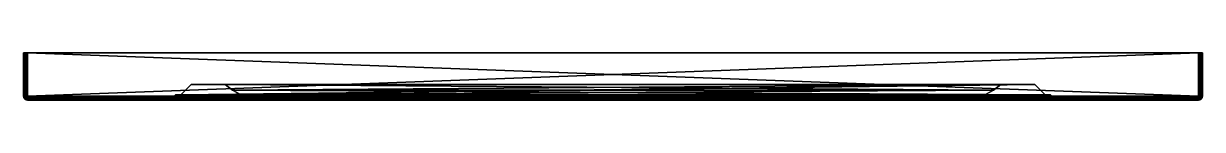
# Model space of a CAD drawing. Header units: centimetres. Extents: x -22.5 to 22.5, y -1.8 to 0.
import ezdxf

# ---------------------------------------------------------------- set-up
doc = ezdxf.new("R2010")
doc.units = ezdxf.units.CM
doc.header["$MEASUREMENT"] = 0
doc.layers.add('CAB_DOORS', color=31, linetype='Continuous')

msp = doc.modelspace()

# ---------------------------------------------------------------- meshes
at = {"layer": 'CAB_DOORS', "color": 31}
mesh = msp.add_polyface(dxfattribs=at)
corners = [(-22.407, -1.707, 0.011), (-22.407, 0, 0.011), (-22.35, -1.65), (-22.35, 0), (-22.456, -1.756, 0.044), (-22.456, 0, 0.044), (-22.489, -1.707, 0.093), (-22.489, 0, 0.093), (-22.5, -1.65, 0.15), (-22.5, 0, 0.15), (-22.456, -1.756, 66.256), (-22.407, -1.707, 66.289), (-22.456, 0, 66.256), (-22.407, 0, 66.289), (-22.489, -1.707, 66.207), (-22.489, 0, 66.207), (-22.5, -1.65, 66.15), (-22.5, 0, 66.15), (-22.35, -1.65, 66.3), (-22.35, 0, 66.3), (22.407, -1.707, 66.289), (22.407, 0, 66.289), (22.35, -1.65, 66.3), (22.35, 0, 66.3), (22.456, -1.756, 66.256), (22.456, 0, 66.256), (22.489, -1.707, 66.207), (22.489, 0, 66.207), (22.5, -1.65, 66.15), (22.5, 0, 66.15), (22.456, -1.756, 0.044), (22.407, -1.707, 0.011), (22.456, 0, 0.044), (22.407, 0, 0.011), (22.489, -1.707, 0.093), (22.489, 0, 0.093), (22.5, -1.65, 0.15), (22.5, 0, 0.15), (22.35, -1.65), (22.35, 0), (-22.407, -1.789, 0.093), (-22.35, -1.8, 0.15), (-22.407, -1.789, 66.207), (-22.35, -1.8, 66.15), (22.407, -1.789, 66.207), (22.35, -1.8, 66.15), (22.407, -1.789, 0.093), (22.35, -1.8, 0.15), (-13.1, -1.727, 9.4), (-12.996, -1.746, 9.504), (-13.1, -1.727, 56.9), (-12.996, -1.746, 56.796), (-12.947, -1.769, 9.553), (-12.947, -1.769, 56.747), (-12.904, -1.8, 9.596), (-12.904, -1.8, 56.704), (-14.8, -1.2, 58.6), (-14.8, -1.2, 7.7), (-14.527, -1.424, 58.327), (-14.527, -1.424, 7.973), (-14.216, -1.59, 8.284), (-14.216, -1.59, 58.016), (-13.878, -1.693, 8.622), (-13.878, -1.693, 57.678), (-13.527, -1.727, 57.327), (-13.527, -1.727, 8.973), (-16.1, -1.2, 6.4), (-16.1, -1.2, 59.9), (-16.5, -1.6, 6), (-16.5, -1.6, 60.3), (-16.7, -1.6, 5.8), (-16.7, -1.6, 60.5), (-16.9, -1.8, 5.6), (-16.9, -1.8, 60.7), (16.9, -1.8, 60.7), (16.7, -1.6, 60.5), (13.1, -1.727, 56.9), (12.996, -1.746, 56.796), (12.947, -1.769, 56.747), (12.904, -1.8, 56.704), (14.8, -1.2, 58.6), (14.527, -1.424, 58.327), (14.216, -1.59, 58.016), (13.878, -1.693, 57.678), (13.527, -1.727, 57.327), (16.5, -1.6, 60.3), (16.1, -1.2, 59.9), (16.9, -1.8, 5.6), (16.7, -1.6, 5.8), (13.1, -1.727, 9.4), (12.996, -1.746, 9.504), (12.947, -1.769, 9.553), (12.904, -1.8, 9.596), (14.8, -1.2, 7.7), (14.527, -1.424, 7.973), (14.216, -1.59, 8.284), (13.878, -1.693, 8.622), (13.527, -1.727, 8.973), (16.5, -1.6, 6), (16.1, -1.2, 6.4)]
mesh.append_faces([[corners[k] for k in face] for face in [(2, 1, 3), (0, 5, 1), (5, 6, 7), (7, 8, 9), (12, 11, 13), (14, 12, 15), (16, 15, 17), (13, 18, 19), (22, 21, 23), (20, 25, 21), (25, 26, 27), (27, 28, 29), (32, 31, 33), (34, 32, 35), (36, 35, 37), (33, 38, 39), (17, 8, 16), (11, 24, 20), (23, 18, 22), (0, 38, 31), (37, 27, 29), (37, 28, 36), (42, 41, 43), (10, 40, 42), (6, 10, 14), (8, 14, 16), (44, 43, 45), (24, 42, 44), (18, 20, 22), (46, 45, 47), (30, 44, 46), (26, 30, 34), (28, 34, 36), (40, 47, 41), (4, 46, 40), (4, 31, 30), (50, 49, 51), (58, 57, 59), (60, 58, 59), (61, 62, 63), (64, 62, 65), (68, 67, 69), (72, 71, 73), (75, 73, 71), (76, 51, 77), (81, 56, 58), (61, 81, 58), (82, 63, 83), (84, 63, 64), (86, 69, 67), (72, 88, 70), (38, 3, 39), (48, 90, 49), (59, 93, 94), (95, 59, 94), (60, 96, 62), (65, 96, 97), (68, 99, 66), (79, 91, 78), (83, 97, 96), (95, 83, 96), (82, 94, 81), (80, 94, 93), (86, 98, 85), (75, 87, 74), (54, 79, 55)]], dxfattribs={"vtx0": -1, "color": 31})
mesh.append_faces([[corners[k] for k in face] for face in [(1, 13, 3), (84, 76, 97), (76, 64, 50), (86, 80, 99), (80, 67, 56), (45, 74, 47), (74, 43, 73), (75, 85, 88), (85, 71, 69)]], dxfattribs={"vtx0": -1, "vtx1": -1, "color": 31})
mesh.append_faces([[corners[k] for k in face] for face in [(7, 17, 15), (5, 15, 12), (1, 12, 13), (3, 13, 19), (39, 19, 23), (33, 23, 21), (32, 21, 25), (35, 25, 27), (50, 64, 65), (48, 65, 97), (56, 67, 66), (57, 66, 99), (73, 43, 41), (72, 41, 47), (69, 71, 70), (68, 70, 88)]], dxfattribs={"vtx0": -1, "vtx2": -1, "color": 31})
mesh.append_faces([[corners[k] for k in face] for face in [(0, 1, 2), (4, 5, 0), (4, 6, 5), (6, 8, 7), (10, 11, 12), (10, 12, 14), (14, 15, 16), (11, 18, 13), (20, 21, 22), (24, 25, 20), (24, 26, 25), (26, 28, 27), (30, 31, 32), (30, 32, 34), (34, 35, 36), (31, 38, 33), (9, 8, 17), (10, 24, 11), (19, 18, 23), (2, 38, 0), (9, 17, 7), (29, 28, 37), (40, 41, 42), (4, 40, 10), (4, 10, 6), (6, 14, 8), (42, 43, 44), (10, 42, 24), (11, 20, 18), (44, 45, 46), (24, 44, 30), (24, 30, 26), (26, 34, 28), (46, 47, 40), (30, 46, 4), (0, 31, 4), (48, 49, 50), (55, 53, 54), (53, 51, 52), (56, 57, 58), (60, 62, 61), (63, 62, 64), (66, 67, 68), (70, 71, 72), (74, 73, 75), (50, 51, 76), (79, 78, 55), (78, 77, 53), (80, 56, 81), (61, 63, 82), (83, 63, 84), (85, 69, 86), (87, 88, 72), (2, 3, 38), (89, 90, 48), (54, 52, 92), (52, 49, 91), (57, 93, 59), (95, 96, 60), (62, 96, 65), (98, 99, 68), (92, 91, 79), (76, 77, 89), (77, 78, 90), (84, 97, 83), (95, 94, 82), (81, 94, 80), (99, 98, 86), (88, 87, 75), (92, 79, 54)]], dxfattribs={"vtx1": -1, "color": 31})
mesh.append_faces([[corners[k] for k in face] for face in [(37, 35, 27), (1, 5, 12), (5, 7, 15), (35, 32, 25), (32, 33, 21), (33, 39, 23), (39, 3, 19), (76, 89, 97), (84, 64, 76), (89, 48, 97), (48, 50, 65), (80, 93, 99), (86, 67, 80), (93, 57, 99), (57, 56, 66), (74, 87, 47), (45, 43, 74), (87, 72, 47), (72, 73, 41), (85, 98, 88), (75, 71, 85), (98, 68, 88), (68, 69, 70)]], dxfattribs={"vtx1": -1, "vtx2": -1, "color": 31})
mesh.append_faces([[corners[k] for k in face] for face in [(51, 49, 52), (53, 52, 54), (60, 61, 58), (77, 51, 53), (78, 53, 55), (61, 82, 81), (49, 90, 91), (52, 91, 92), (95, 60, 59), (78, 91, 90), (77, 90, 89), (95, 82, 83)]], dxfattribs={"vtx2": -1, "color": 31})

doc.saveas('drawing.dxf')
